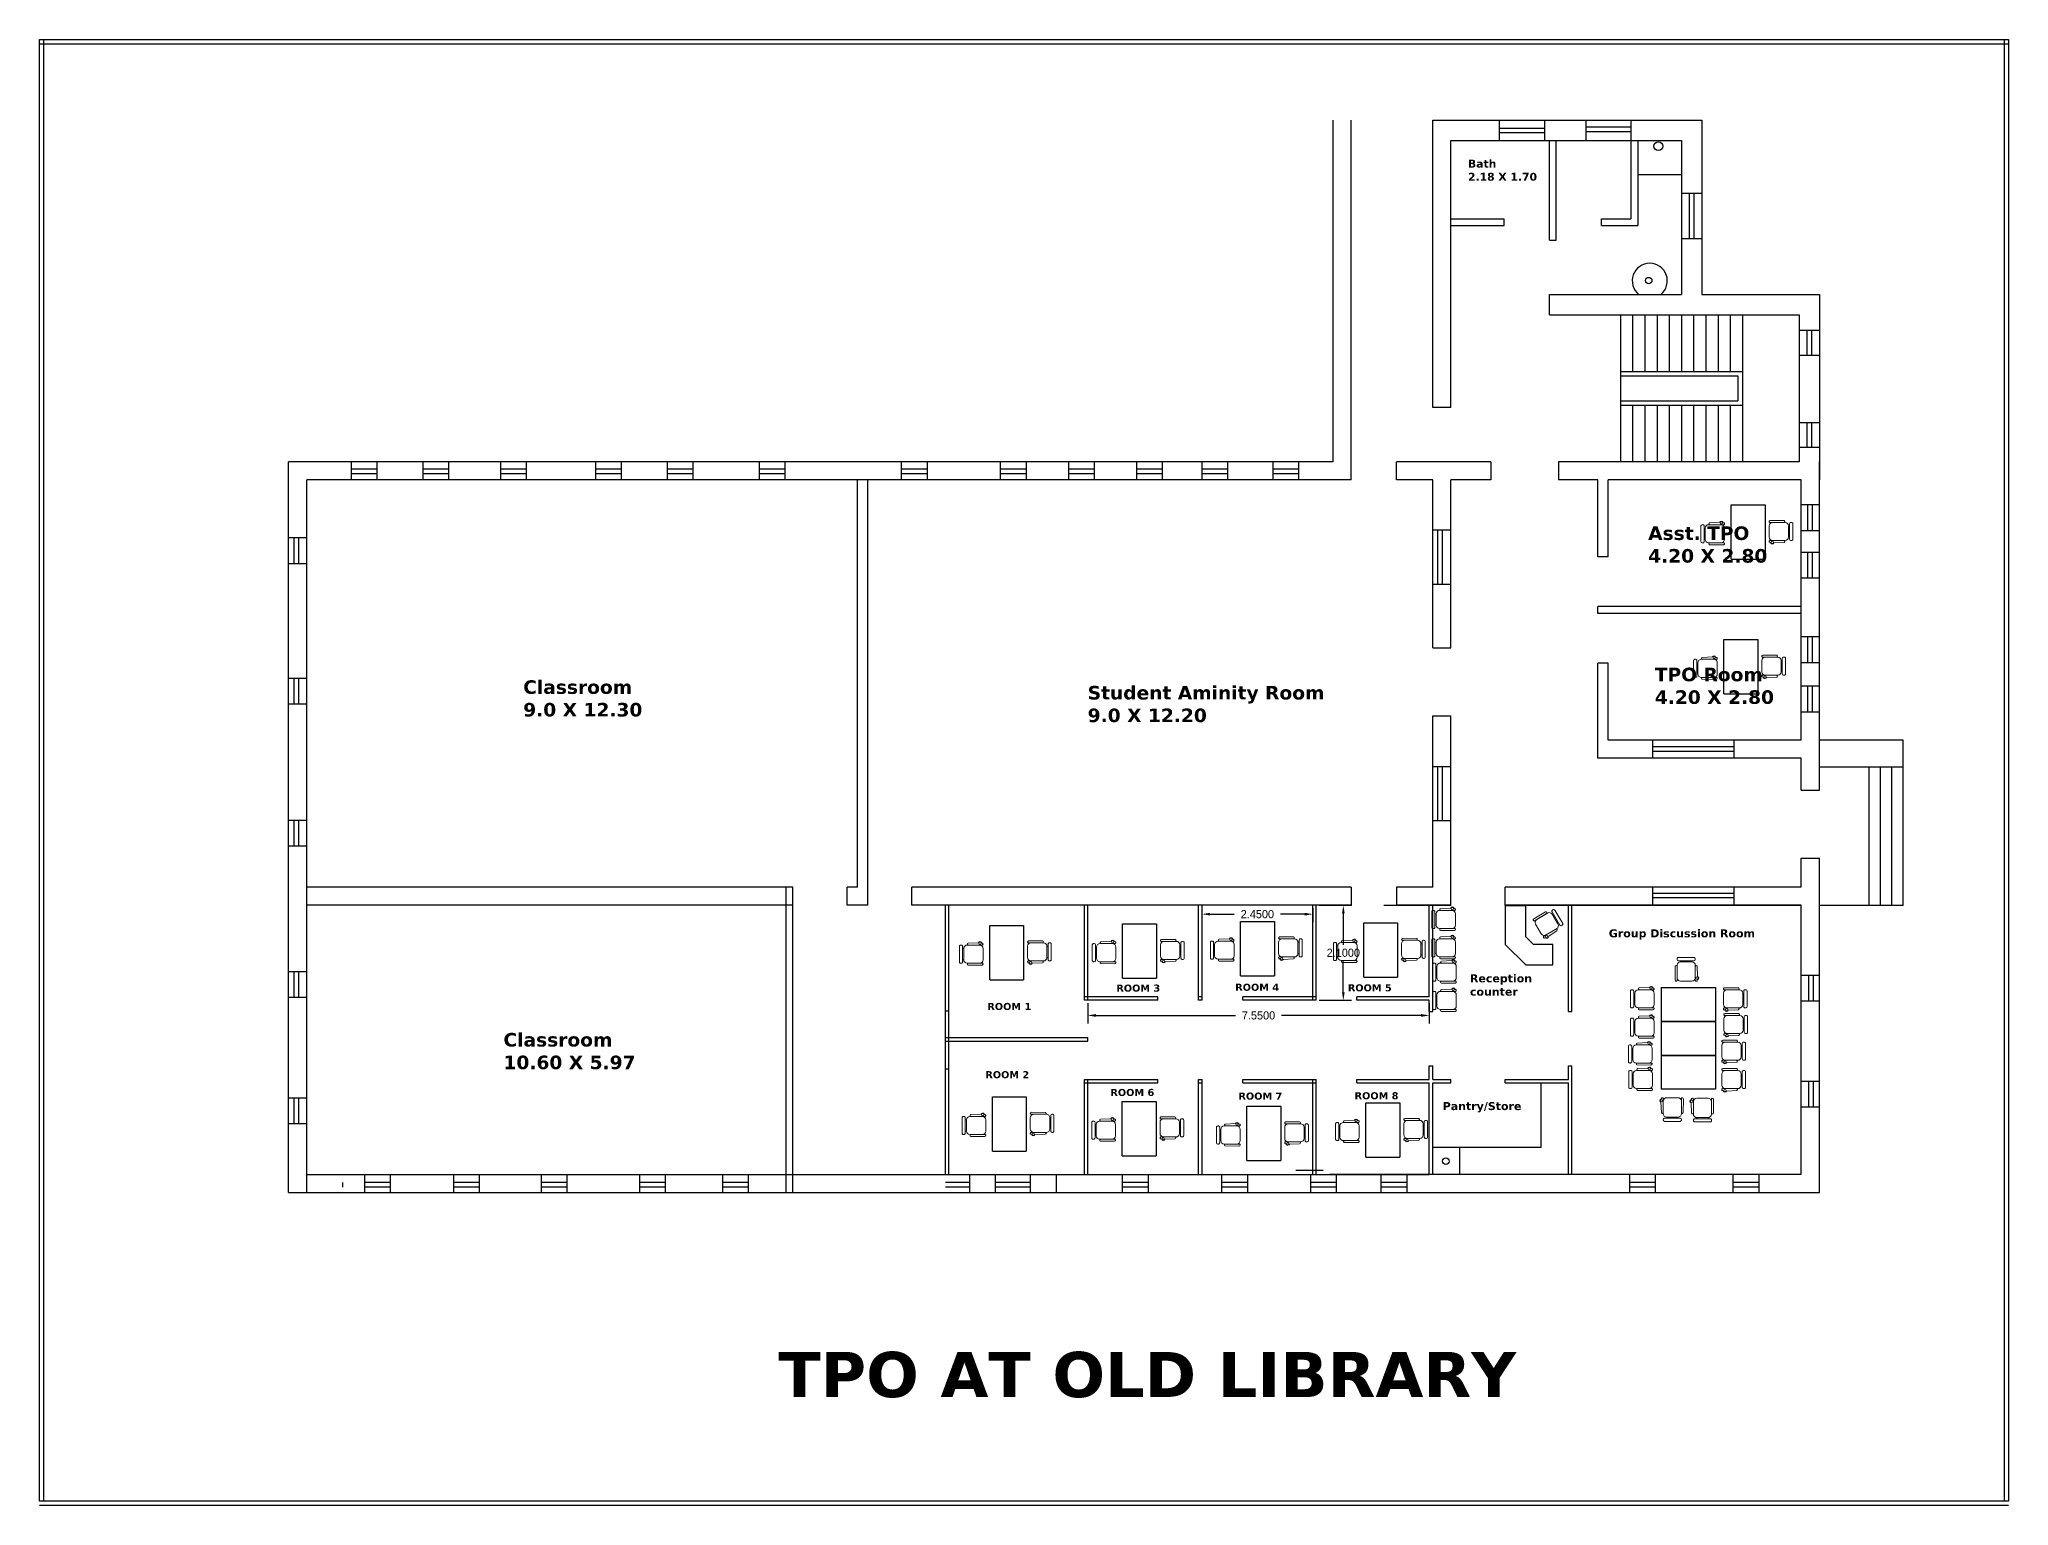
# Model space of a CAD drawing. Header units: inches. Extents: x 9 to 422, y -4 to 100.
# Drawn here: x 114.46 to 158, y 66.98 to 99.39 of the extents above; entities that cross this region are included whole.
import ezdxf

# ---------------------------------------------------------------- set-up
doc = ezdxf.new("R2010")
doc.units = ezdxf.units.IN
doc.header["$MEASUREMENT"] = 0
doc.layers.add('FUR', color=32, linetype='Continuous', lineweight=18)
doc.layers.add('FURN', color=10, linetype='Continuous', lineweight=9)
doc.dimstyles.get("Standard").update_dxf_attribs({"dimtxt": 0.18, "dimasz": 0.18, "dimexe": 0.18, "dimexo": 0.0625, "dimgap": 0.09, "dimtad": 0, "dimtih": 1, "dimtoh": 1, "dimdec": 4, "dimzin": 0, "dimdsep": 46, "dimtxsty": 'Standard', "dimcen": 0.09, "dimadec": 0, "dimazin": 0, "dimtfac": 1, "dimtdec": 4, "dimtofl": 0, "dimtmove": 0, "dimatfit": 3, "dimfxl": 1, "dimtolj": 1, "dimtzin": 0, "dimarcsym": 0})

# ---------------------------------------------------------------- blocks, each defined once
blk = doc.blocks.new('CINE CHAIR')
at = {"layer": 'FUR', "color": 48, "lineweight": 0}
for p, q in [((448043.776, 57308.306), (448043.8, 57308.306)), ((448043.776, 57308.058), (448043.8, 57308.058))]:
    blk.add_line(p, q, dxfattribs=at)
blk.add_lwpolyline([(448043.45, 57308.434), (448043.678, 57308.423, -0.388092), (448043.695, 57308.404), (448043.695, 57308.401, -0.414214), (448043.676, 57308.382), (448043.367, 57308.382, -0.414214), (448043.348, 57308.401), (448043.348, 57308.404, -0.491313), (448043.377, 57308.423), (448043.384, 57308.436)], format="xyb", dxfattribs=at)
for points in [[(448043.424, 57308.382), (448043.7, 57308.382, -0.414214), (448043.776, 57308.306), (448043.776, 57308.058, -0.414214), (448043.7, 57307.982), (448043.424, 57307.982, -0.414214), (448043.348, 57308.058), (448043.348, 57308.306, -0.414214)], [(448043.828, 57308.382), (448043.842, 57308.382, -0.414214), (448043.871, 57308.353), (448043.871, 57308.01, -0.414214), (448043.842, 57307.982), (448043.828, 57307.982, -0.414214), (448043.8, 57308.01), (448043.8, 57308.353, -0.414214)], [(448043.379, 57307.938), (448043.678, 57307.94, 0.393133), (448043.695, 57307.959), (448043.695, 57307.963, 0.414214), (448043.676, 57307.982), (448043.367, 57307.982, 0.414214), (448043.348, 57307.963), (448043.348, 57307.966, 0.435766)]]:
    blk.add_lwpolyline(points, format="xyb", close=True, dxfattribs=at)
blk.add_circle((448043.417, 57308.422), 0.0249, dxfattribs=at)
blk.add_arc((448043.417, 57308.422), 0.0356, 19.6628, 156.9494, dxfattribs=at)
blk = doc.blocks.new('*D45')
at = {"color": 0, "lineweight": -2, "transparency": 16777216}
for p, q in [((142.749, 80.251), (143.466, 80.251)), ((143.286, 80.071), (143.286, 79.381)), ((143.286, 78.331), (143.286, 79.021)), ((142.749, 78.151), (143.466, 78.151))]:
    blk.add_line(p, q, dxfattribs=at)
at = {"color": 0, "transparency": 16777216}
for points in [[(143.256, 80.071), (143.316, 80.071), (143.286, 80.251)], [(143.256, 78.331), (143.316, 78.331), (143.286, 78.151)]]:
    blk.add_solid(points, dxfattribs=at)
at = {"layer": 'Defpoints', "color": 0, "transparency": 16777216}
for p in [(142.686, 80.251), (142.686, 78.151), (143.286, 78.151)]:
    blk.add_point(p, dxfattribs=at)
at = {"color": 0, "transparency": 16777216, "insert": (143.286, 79.201), "char_height": 0.18, "attachment_point": 5}
blk.add_mtext('\\A1;2.1000', dxfattribs=at)
blk = doc.blocks.new('*D46')
at = {"color": 0, "lineweight": -2, "transparency": 16777216}
for p, q in [((140.161, 80.189), (140.161, 79.875)), ((142.611, 80.189), (142.611, 79.875)), ((140.341, 80.055), (140.876, 80.055)), ((142.431, 80.055), (141.896, 80.055))]:
    blk.add_line(p, q, dxfattribs=at)
at = {"color": 0, "transparency": 16777216}
for points in [[(140.341, 80.085), (140.341, 80.025), (140.161, 80.055)], [(142.431, 80.085), (142.431, 80.025), (142.611, 80.055)]]:
    blk.add_solid(points, dxfattribs=at)
at = {"layer": 'Defpoints', "color": 0, "transparency": 16777216}
for p in [(140.161, 80.251), (142.611, 80.251), (142.611, 80.055)]:
    blk.add_point(p, dxfattribs=at)
at = {"color": 0, "transparency": 16777216, "insert": (141.386, 80.055), "char_height": 0.18, "attachment_point": 5}
blk.add_mtext('\\A1;2.4500', dxfattribs=at)
blk = doc.blocks.new('*D47')
at = {"color": 0, "lineweight": -2, "transparency": 16777216}
for p, q in [((137.636, 78.089), (137.636, 77.637)), ((145.186, 78.089), (145.186, 77.637)), ((137.816, 77.817), (140.901, 77.817)), ((145.006, 77.817), (141.921, 77.817))]:
    blk.add_line(p, q, dxfattribs=at)
at = {"color": 0, "transparency": 16777216}
for points in [[(137.816, 77.847), (137.816, 77.787), (137.636, 77.817)], [(145.006, 77.847), (145.006, 77.787), (145.186, 77.817)]]:
    blk.add_solid(points, dxfattribs=at)
at = {"layer": 'Defpoints', "color": 0, "transparency": 16777216}
for p in [(137.636, 78.151), (145.186, 78.151), (145.186, 77.817)]:
    blk.add_point(p, dxfattribs=at)
at = {"color": 0, "transparency": 16777216, "insert": (141.411, 77.817), "char_height": 0.18, "attachment_point": 5}
blk.add_mtext('\\A1;7.5500', dxfattribs=at)

msp = doc.modelspace()

# ---------------------------------------------------------------- linework, layer by layer
for p, q in [((114.45566, 99.38751), (157.99561, 99.38751)), ((114.45566, 67.08463), (114.45566, 99.38751)), ((114.45566, 99.28751), (157.99561, 99.28751)), ((114.55566, 67.08463), (114.55566, 99.38751)), ((157.89561, 99.38751), (157.89561, 67.08463)), ((157.99561, 99.38751), (157.99561, 67.08463)), ((143.06136, 90.05142), (143.06136, 97.60142)), ((143.46136, 89.65142), (143.46136, 97.60142)), ((145.26136, 91.25142), (145.26136, 97.60142)), ((145.26136, 97.60142), (151.21136, 97.60142)), ((145.26136, 97.60142), (151.21136, 97.60142)), ((146.73258, 97.60142), (146.73258, 97.15142)), ((147.73258, 97.60142), (147.73258, 97.15142)), ((148.64582, 97.60142), (148.64582, 97.15142)), ((149.64582, 97.60142), (149.64582, 95.42142)), ((151.21136, 97.60142), (151.21136, 93.75142)), ((145.66136, 97.15142), (150.76136, 97.15142)), ((145.66136, 91.25142), (145.66136, 97.15142)), ((147.73258, 97.42078), (146.73258, 97.42078)), ((147.73258, 97.32078), (146.73258, 97.32078)), ((147.84136, 94.95142), (147.84136, 97.15142)), ((147.99136, 94.95142), (147.99136, 97.15142)), ((149.64582, 97.44452), (148.64582, 97.44452)), ((149.64582, 97.34452), (148.64582, 97.34452)), ((149.79582, 97.15142), (149.79582, 95.27142)), ((150.76136, 97.15142), (150.76136, 93.75142)), ((149.79582, 96.40142), (150.76136, 96.40142)), ((151.21136, 95.97976), (150.76136, 95.97976)), ((150.94025, 94.97976), (150.94025, 95.97976)), ((151.04025, 94.97976), (151.04025, 95.97976)), ((145.66136, 95.42142), (146.84136, 95.42142)), ((146.84136, 95.27142), (146.84136, 95.42142)), ((148.99136, 95.42142), (149.64582, 95.42142)), ((148.99136, 95.27142), (148.99136, 95.42142)), ((145.66136, 95.27142), (146.84136, 95.27142)), ((147.84136, 94.95142), (147.99136, 94.95142)), ((148.99136, 95.27142), (149.79582, 95.27142)), ((151.21136, 94.97976), (150.76136, 94.97976)), ((147.84136, 93.75142), (150.76136, 93.75142)), ((147.84136, 93.30142), (147.84136, 93.75142)), ((151.21136, 93.75142), (153.81136, 93.75142)), ((153.81136, 93.75142), (153.81136, 89.65142)), ((147.84136, 93.30142), (153.36136, 93.30142)), ((149.41136, 93.30142), (149.41136, 91.95142)), ((149.68136, 93.30142), (149.68136, 92.05142)), ((149.95136, 93.30142), (149.95136, 92.05142)), ((150.22136, 93.30142), (150.22136, 92.05142)), ((150.49136, 93.30142), (150.49136, 92.05142)), ((150.76136, 93.30142), (150.76136, 92.05142)), ((151.03136, 93.30142), (151.03136, 92.05142)), ((151.30136, 93.30142), (151.30136, 92.05142)), ((151.57136, 93.30142), (151.57136, 92.05142)), ((151.84136, 93.30142), (151.84136, 92.05142)), ((152.11136, 93.30142), (152.11136, 90.05142)), ((153.36136, 93.30142), (153.36136, 90.05142)), ((153.36136, 92.95929), (153.81136, 92.95929)), ((153.5422, 92.40929), (153.5422, 92.95929)), ((153.6422, 92.40929), (153.6422, 92.95929)), ((153.36136, 92.40929), (153.81136, 92.40929)), ((149.41136, 92.05142), (152.11136, 92.05142)), ((149.41136, 91.95142), (152.01136, 91.95142)), ((149.41136, 91.95142), (149.41136, 90.05142)), ((152.01136, 91.95142), (152.01136, 91.40142)), ((145.66136, 91.25142), (145.26136, 91.25142)), ((149.41136, 91.40142), (152.01136, 91.40142)), ((149.41136, 91.30142), (152.11136, 91.30142)), ((149.68136, 91.30142), (149.68136, 90.05142)), ((149.95136, 91.30142), (149.95136, 90.05142)), ((150.22136, 91.30142), (150.22136, 90.05142)), ((150.49136, 91.30142), (150.49136, 90.05142)), ((150.76136, 91.30142), (150.76136, 90.05142)), ((151.03136, 91.30142), (151.03136, 90.05142)), ((151.30136, 91.30142), (151.30136, 90.05142)), ((151.57136, 91.30142), (151.57136, 90.05142)), ((151.84136, 91.30142), (151.84136, 90.05142)), ((153.36136, 90.92471), (153.81136, 90.92471)), ((153.5422, 90.37471), (153.5422, 90.92471)), ((153.6422, 90.37471), (153.6422, 90.92471)), ((153.36136, 90.37471), (153.81136, 90.37471)), ((119.96636, 73.90142), (119.96636, 90.05142)), ((143.06136, 90.05142), (119.96636, 90.05142)), ((121.35732, 89.65142), (121.35732, 90.05142)), ((121.35732, 89.89362), (121.92732, 89.89362)), ((121.35732, 89.79362), (121.92732, 89.79362)), ((121.92732, 89.65142), (121.92732, 90.05142)), ((122.9417, 89.65142), (122.9417, 90.05142)), ((122.9417, 89.89362), (123.5117, 89.89362)), ((122.9417, 89.79362), (123.5117, 89.79362)), ((123.5117, 89.65142), (123.5117, 90.05142)), ((124.65542, 89.65142), (124.65542, 90.05142)), ((124.65542, 89.89362), (125.22542, 89.89362)), ((124.65542, 89.79362), (125.22542, 89.79362)), ((125.22542, 89.65142), (125.22542, 90.05142)), ((126.75715, 89.65142), (126.75715, 90.05142)), ((126.75715, 89.89362), (127.32715, 89.89362)), ((126.75715, 89.79362), (127.32715, 89.79362)), ((127.32715, 89.65142), (127.32715, 90.05142)), ((128.34153, 89.65142), (128.34153, 90.05142)), ((128.34153, 89.89362), (128.91153, 89.89362)), ((128.34153, 89.79362), (128.91153, 89.79362)), ((128.91153, 89.65142), (128.91153, 90.05142)), ((130.37859, 89.65142), (130.37859, 90.05142)), ((130.37859, 89.89362), (130.94859, 89.89362)), ((130.37859, 89.79362), (130.94859, 89.79362)), ((130.94859, 89.65142), (130.94859, 90.05142)), ((133.51994, 89.65142), (133.51994, 90.05142)), ((133.51994, 89.89362), (134.08994, 89.89362)), ((133.51994, 89.79362), (134.08994, 89.79362)), ((134.08994, 89.65142), (134.08994, 90.05142)), ((135.70959, 89.65142), (135.70959, 90.05142)), ((135.70959, 89.89362), (136.27959, 89.89362)), ((135.70959, 89.79362), (136.27959, 89.79362)), ((136.27959, 89.65142), (136.27959, 90.05142)), ((137.21556, 89.65142), (137.21556, 90.05142)), ((137.21556, 89.89362), (137.78556, 89.89362)), ((137.21556, 89.79362), (137.78556, 89.79362)), ((137.78556, 89.65142), (137.78556, 90.05142)), ((138.72153, 89.65142), (138.72153, 90.05142)), ((138.72153, 89.89362), (139.29153, 89.89362)), ((138.72153, 89.79362), (139.29153, 89.79362)), ((139.29153, 89.65142), (139.29153, 90.05142)), ((140.16341, 89.65142), (140.16341, 90.05142)), ((140.16341, 89.89362), (140.73341, 89.89362)), ((140.16341, 89.79362), (140.73341, 89.79362)), ((140.73341, 89.65142), (140.73341, 90.05142)), ((141.73346, 89.65142), (141.73346, 90.05142)), ((141.73346, 89.89362), (142.30346, 89.89362)), ((141.73346, 89.79362), (142.30346, 89.79362)), ((142.30346, 89.65142), (142.30346, 90.05142)), ((144.46136, 89.65142), (144.46136, 90.05142)), ((146.54452, 90.05142), (144.46136, 90.05142)), ((146.54452, 90.05142), (144.75201, 90.05142)), ((146.54452, 90.05142), (146.54452, 89.65142)), ((153.36136, 90.05142), (148.04452, 90.05142)), ((153.36136, 90.05142), (148.04452, 90.05142)), ((148.04452, 90.05142), (148.04452, 89.65142)), ((153.81136, 82.79532), (153.81136, 90.05142)), ((120.36636, 73.90142), (120.36636, 89.65142)), ((143.46136, 89.65142), (120.36636, 89.65142)), ((132.54636, 80.65142), (132.54636, 89.65142)), ((132.77636, 80.25142), (132.77636, 89.65142)), ((145.26136, 89.65142), (144.46136, 89.65142)), ((145.26136, 89.65142), (144.75201, 89.65142)), ((145.26136, 85.93807), (145.26136, 89.65142)), ((145.66136, 85.93807), (145.66136, 89.65142)), ((146.54452, 89.65142), (145.66136, 89.65142)), ((145.66136, 89.60142), (145.66136, 89.65142)), ((146.54452, 89.65142), (145.66136, 89.65142)), ((148.91136, 89.65142), (148.04452, 89.65142)), ((148.91136, 89.65142), (148.04452, 89.65142)), ((148.91136, 87.95142), (148.91136, 89.65142)), ((149.14136, 87.95142), (149.14136, 89.65142)), ((153.41136, 89.65142), (149.14136, 89.65142)), ((153.41136, 89.65142), (149.14136, 89.65142)), ((153.41136, 83.90142), (153.41136, 89.65142)), ((151.86217, 87.89787), (151.86217, 89.09787)), ((151.86217, 89.09787), (152.61217, 89.09787)), ((152.61217, 89.09787), (152.61217, 87.89787)), ((153.81136, 89.09959), (153.41136, 89.09959)), ((153.55168, 89.09959), (153.55168, 88.52959)), ((153.65168, 89.09959), (153.65168, 88.52959)), ((145.26136, 88.54989), (145.66136, 88.54989)), ((145.37054, 88.54989), (145.37054, 87.34989)), ((145.47054, 88.54989), (145.47054, 87.34989)), ((153.81136, 88.52959), (153.41136, 88.52959)), ((120.36636, 88.37026), (119.96636, 88.37026)), ((120.08401, 88.37026), (120.08401, 87.80026)), ((120.18401, 88.37026), (120.18401, 87.80026)), ((149.14136, 87.95142), (148.91136, 87.95142)), ((153.81136, 88.05147), (153.41136, 88.05147)), ((153.55168, 88.05147), (153.55168, 87.48147)), ((153.65168, 88.05147), (153.65168, 87.48147)), ((120.36636, 87.80026), (119.96636, 87.80026)), ((151.86217, 87.89787), (152.61217, 87.89787)), ((145.26136, 87.34989), (145.66136, 87.34989)), ((153.81136, 87.48147), (153.41136, 87.48147)), ((148.91136, 86.70142), (148.91136, 86.85142)), ((153.41136, 86.85142), (148.91136, 86.85142)), ((153.41136, 86.70142), (148.91136, 86.70142)), ((145.26136, 85.93807), (145.66136, 85.93807)), ((151.70078, 84.92269), (151.70078, 86.12269)), ((151.70078, 86.12269), (152.45078, 86.12269)), ((152.45078, 86.12269), (152.45078, 84.92269)), ((153.81136, 86.18151), (153.41136, 86.18151)), ((153.55168, 86.18151), (153.55168, 85.6024)), ((153.65168, 86.18151), (153.65168, 85.6024)), ((148.91136, 83.50142), (148.91136, 85.60142)), ((149.14136, 85.60142), (148.91136, 85.60142)), ((149.14136, 83.90142), (149.14136, 85.60142)), ((153.81136, 85.61151), (153.41136, 85.61151)), ((120.36636, 85.26502), (119.96636, 85.26502)), ((120.08401, 85.26502), (120.08401, 84.69502)), ((120.18401, 85.26502), (120.18401, 84.69502)), ((151.70078, 84.92269), (152.45078, 84.92269)), ((153.81136, 85.09108), (153.41136, 85.09108)), ((153.55168, 85.09108), (153.55168, 84.52108)), ((153.65168, 85.09108), (153.65168, 84.52108)), ((120.36636, 84.69502), (119.96636, 84.69502)), ((153.81136, 84.52108), (153.41136, 84.52108)), ((145.26136, 80.65142), (145.26136, 84.43807)), ((145.26136, 84.43807), (145.66136, 84.43807)), ((145.66136, 80.24963), (145.66136, 84.43807)), ((153.41136, 83.90142), (149.14136, 83.90142)), ((150.12283, 83.90142), (150.12283, 83.50142)), ((151.92283, 83.75378), (150.12283, 83.75378)), ((151.92283, 83.65378), (150.12283, 83.65378)), ((151.92283, 83.90142), (151.92283, 83.50142)), ((155.66136, 83.90142), (153.81136, 83.90142)), ((155.66136, 80.24963), (155.66136, 83.90142)), ((145.26136, 83.32221), (145.66136, 83.32221)), ((145.37054, 83.32221), (145.37054, 82.12221)), ((145.47054, 83.32221), (145.47054, 82.12221)), ((153.41136, 83.50142), (148.91136, 83.50142)), ((153.41136, 82.79532), (153.41136, 83.50142)), ((155.66136, 83.30142), (153.81136, 83.30142)), ((154.91136, 80.24963), (154.91136, 83.30142)), ((155.16136, 80.24963), (155.16136, 83.30142)), ((155.41136, 80.24963), (155.41136, 83.30142)), ((153.41136, 82.79532), (153.81136, 82.79532)), ((120.36636, 82.12709), (119.96636, 82.12709)), ((120.08401, 82.12709), (120.08401, 81.55709)), ((120.18401, 82.12709), (120.18401, 81.55709)), ((145.26136, 82.12221), (145.66136, 82.12221)), ((120.36636, 81.55709), (119.96636, 81.55709)), ((153.41136, 80.65142), (153.41136, 81.29532)), ((153.41136, 81.29532), (153.81136, 81.29532)), ((153.81136, 73.90142), (153.81136, 81.29532)), ((131.11636, 80.65142), (120.36636, 80.65142)), ((130.96636, 73.90142), (130.96636, 80.65142)), ((131.11636, 73.90142), (131.11636, 80.65142)), ((132.31636, 80.25142), (132.31636, 80.65142)), ((132.54636, 80.65142), (132.31636, 80.65142)), ((133.74636, 80.25142), (133.74636, 80.65142)), ((143.46136, 80.65142), (133.74636, 80.65142)), ((143.46136, 80.65142), (143.46136, 80.24963)), ((145.26136, 80.65142), (144.46136, 80.65142)), ((144.46136, 80.65142), (144.46136, 80.24963)), ((153.41136, 80.65142), (146.86136, 80.65142)), ((146.86136, 80.24963), (146.86136, 80.65142)), ((150.12283, 80.65142), (150.12283, 80.24963)), ((151.92283, 80.65142), (151.92283, 80.24963)), ((131.11636, 80.25142), (120.36636, 80.25142)), ((132.54636, 80.25142), (132.31636, 80.25142)), ((132.77636, 80.25142), (132.54636, 80.25142)), ((143.46136, 80.25142), (133.74636, 80.25142)), ((134.48636, 74.30142), (134.48636, 80.25142)), ((135.15752, 80.25119), (134.55752, 80.25119)), ((134.55752, 80.25119), (134.55752, 79.25119)), ((134.56136, 74.30142), (134.56136, 80.25142)), ((137.56136, 78.15142), (137.56136, 80.25142)), ((137.63636, 78.15142), (137.63636, 80.25142)), ((140.08636, 78.15142), (140.08636, 80.25142)), ((140.16136, 78.15142), (140.16136, 80.25142)), ((142.61136, 78.15142), (142.61136, 80.25142)), ((142.68636, 78.15142), (142.68636, 80.25142)), ((143.46136, 80.24963), (142.98314, 80.24963)), ((145.66136, 80.24963), (144.18314, 80.24963)), ((145.66136, 80.25142), (144.46136, 80.25142)), ((145.18636, 78.22642), (145.18636, 80.25142)), ((145.26136, 77.90438), (145.26136, 80.25142)), ((153.41136, 80.25142), (146.86136, 80.25142)), ((153.41136, 80.24963), (146.86136, 80.24963)), ((146.86136, 80.24963), (146.86136, 79.38323)), ((146.86136, 80.24963), (147.31136, 80.24963)), ((147.31136, 80.24963), (147.31136, 79.55905)), ((148.26136, 77.90438), (148.26136, 80.25142)), ((148.33636, 77.90438), (148.33636, 80.25142)), ((151.92283, 80.51444), (150.12283, 80.51444)), ((151.92283, 80.41444), (150.12283, 80.41444)), ((153.41136, 74.30115), (153.41136, 80.25142)), ((155.66136, 80.24963), (153.81136, 80.24963)), ((135.46668, 78.60759), (135.46668, 79.80759)), ((135.46668, 79.80759), (136.21668, 79.80759)), ((136.21668, 79.80759), (136.21668, 78.60759)), ((138.4045, 78.64018), (138.4045, 79.84018)), ((138.4045, 79.84018), (139.1545, 79.84018)), ((139.1545, 79.84018), (139.1545, 78.64018)), ((141.01605, 78.6952), (141.01605, 79.8952)), ((141.01605, 79.8952), (141.76605, 79.8952)), ((141.76605, 79.8952), (141.76605, 78.6952)), ((143.73649, 78.66427), (143.73649, 79.86427)), ((143.73649, 79.86427), (144.48649, 79.86427)), ((144.48649, 79.86427), (144.48649, 78.66427)), ((146.86136, 79.38323), (147.31824, 78.9321)), ((147.31136, 79.55905), (147.49056, 79.3821)), ((147.91824, 79.3821), (147.49056, 79.3821)), ((147.91824, 78.9321), (147.91824, 79.3821)), ((147.31824, 78.9321), (147.91824, 78.9321)), ((120.36636, 78.78132), (119.96636, 78.78132)), ((120.08401, 78.78132), (120.08401, 78.21132)), ((120.18401, 78.78132), (120.18401, 78.21132)), ((135.46668, 78.60759), (136.21668, 78.60759)), ((138.4045, 78.64018), (139.1545, 78.64018)), ((141.01605, 78.6952), (141.76605, 78.6952)), ((143.73649, 78.66427), (144.48649, 78.66427)), ((150.31214, 78.43446), (151.51214, 78.43446)), ((150.31214, 78.43446), (150.31214, 77.68446)), ((151.51214, 78.43446), (151.51214, 77.68446)), ((153.81136, 78.70338), (153.41136, 78.70338)), ((153.57974, 78.13338), (153.57974, 78.70338)), ((153.67974, 78.13338), (153.67974, 78.70338)), ((120.36636, 78.21132), (119.96636, 78.21132)), ((139.18636, 78.22642), (137.56136, 78.22642)), ((139.18636, 78.15142), (137.56136, 78.15142)), ((139.18636, 78.15142), (139.18636, 78.22642)), ((140.16136, 78.22642), (140.08636, 78.22642)), ((140.16136, 78.15142), (140.08636, 78.15142)), ((141.06136, 78.15142), (141.06136, 78.22642)), ((142.68636, 78.22642), (141.06136, 78.22642)), ((142.68636, 78.15142), (141.06136, 78.15142)), ((145.18636, 78.22642), (143.58636, 78.22642)), ((143.58636, 78.15142), (143.58636, 78.22642)), ((145.18636, 78.15142), (143.58636, 78.15142)), ((145.18636, 77.90438), (145.18636, 78.15142)), ((153.81136, 78.13338), (153.41136, 78.13338)), ((134.56136, 77.91392), (134.48636, 77.91392)), ((145.18636, 77.90438), (145.26136, 77.90438)), ((148.26136, 77.90438), (148.33636, 77.90438)), ((151.51214, 77.68446), (150.31214, 77.68446)), ((150.31214, 77.68446), (151.51214, 77.68446)), ((150.31214, 77.68446), (150.31214, 76.93446)), ((151.51214, 77.68446), (151.51214, 76.93446)), ((134.48636, 77.32642), (137.63636, 77.32642)), ((134.48636, 77.25142), (137.63636, 77.25142)), ((137.63636, 77.25142), (137.63636, 77.32642)), ((134.48636, 76.63892), (134.56136, 76.63892)), ((145.18636, 76.70438), (145.26136, 76.70438)), ((145.18636, 76.40142), (145.18636, 76.70438)), ((145.26136, 76.40142), (145.26136, 76.70438)), ((148.26136, 76.70438), (148.33636, 76.70438)), ((148.26136, 76.40142), (148.26136, 76.70438)), ((148.33636, 74.30115), (148.33636, 76.70438)), ((151.51214, 76.93446), (150.31214, 76.93446)), ((150.31214, 76.93446), (151.51214, 76.93446)), ((150.31214, 76.93446), (150.31214, 76.18446)), ((151.51214, 76.93446), (151.51214, 76.18446)), ((137.56136, 74.30142), (137.56136, 76.40142)), ((137.56136, 76.40142), (139.18636, 76.40142)), ((137.56136, 76.32642), (139.18636, 76.32642)), ((137.63636, 74.30142), (137.63636, 76.40142)), ((139.18636, 76.32642), (139.18636, 76.40142)), ((140.08636, 74.30142), (140.08636, 76.40142)), ((140.08636, 76.40142), (140.16136, 76.40142)), ((140.08636, 76.32642), (140.16136, 76.32642)), ((140.16136, 74.30142), (140.16136, 76.40142)), ((141.06136, 76.32642), (141.06136, 76.40142)), ((141.06136, 76.40142), (142.68636, 76.40142)), ((141.06136, 76.32642), (142.68636, 76.32642)), ((142.61136, 74.30142), (142.61136, 76.40142)), ((142.68636, 74.30142), (142.68636, 76.40142)), ((143.58636, 76.32642), (143.58636, 76.40142)), ((143.58636, 76.40142), (145.18636, 76.40142)), ((143.58636, 76.32642), (145.18636, 76.32642)), ((145.18636, 74.30142), (145.18636, 76.32642)), ((145.26136, 76.40142), (145.66136, 76.40142)), ((145.26136, 74.30115), (145.26136, 76.32642)), ((145.26136, 76.32642), (145.66136, 76.32642)), ((145.66136, 76.32642), (145.66136, 76.40142)), ((146.86136, 76.32642), (146.86136, 76.40142)), ((146.86136, 76.40142), (148.26136, 76.40142)), ((146.86136, 76.32642), (148.26136, 76.32642)), ((147.66136, 74.90115), (147.66136, 76.32642)), ((148.26136, 74.30115), (148.26136, 76.32642)), ((153.81136, 76.35881), (153.41136, 76.35881)), ((153.57974, 75.78881), (153.57974, 76.35881)), ((153.67974, 75.78881), (153.67974, 76.35881)), ((120.36636, 75.98834), (119.96636, 75.98834)), ((120.08401, 75.98834), (120.08401, 75.41834)), ((120.18401, 75.98834), (120.18401, 75.41834)), ((135.52713, 74.81924), (135.52713, 76.01924)), ((135.52713, 76.01924), (136.27713, 76.01924)), ((136.27713, 76.01924), (136.27713, 74.81924)), ((138.39508, 74.71746), (138.39508, 75.91746)), ((138.39508, 75.91746), (139.14508, 75.91746)), ((139.14508, 75.91746), (139.14508, 74.71746)), ((141.15207, 74.60927), (141.15207, 75.80927)), ((141.15207, 75.80927), (141.90207, 75.80927)), ((141.90207, 75.80927), (141.90207, 74.60927)), ((143.7849, 74.68519), (143.7849, 75.88519)), ((143.7849, 75.88519), (144.5349, 75.88519)), ((144.5349, 75.88519), (144.5349, 74.68519)), ((151.51214, 76.18446), (150.31214, 76.18446)), ((153.81136, 75.78881), (153.41136, 75.78881)), ((120.36636, 75.41834), (119.96636, 75.41834)), ((134.56253, 74.42709), (134.56253, 75.62709)), ((134.56257, 75.04108), (134.56257, 75.64108)), ((147.66136, 74.90115), (145.26136, 74.90115)), ((145.86136, 74.30115), (145.86136, 74.90115)), ((135.52713, 74.81924), (136.27713, 74.81924)), ((138.39508, 74.71746), (139.14508, 74.71746)), ((141.15207, 74.60927), (141.90207, 74.60927)), ((143.7849, 74.68519), (144.5349, 74.68519)), ((120.36636, 74.30142), (135.58782, 74.30142)), ((121.15829, 74.12337), (121.15829, 74.02337)), ((121.64406, 74.30142), (121.64406, 73.90142)), ((122.21406, 74.12337), (121.64406, 74.12337)), ((122.21406, 74.02337), (121.64406, 74.02337)), ((122.21406, 74.30142), (122.21406, 73.90142)), ((123.60883, 74.30142), (123.60883, 73.90142)), ((124.17883, 74.12337), (123.60883, 74.12337)), ((124.17883, 74.02337), (123.60883, 74.02337)), ((124.17883, 74.30142), (124.17883, 73.90142)), ((125.54705, 74.30142), (125.54705, 73.90142)), ((126.11705, 74.12337), (125.54705, 74.12337)), ((126.11705, 74.02337), (125.54705, 74.02337)), ((126.11705, 74.30142), (126.11705, 73.90142)), ((127.72422, 74.30142), (127.72422, 73.90142)), ((128.29422, 74.12337), (127.72422, 74.12337)), ((128.29422, 74.02337), (127.72422, 74.02337)), ((128.29422, 74.30142), (128.29422, 73.90142)), ((129.55623, 74.30142), (129.55623, 73.90142)), ((130.12623, 74.12337), (129.55623, 74.12337)), ((130.12623, 74.02337), (129.55623, 74.02337)), ((130.12623, 74.30142), (130.12623, 73.90142)), ((135.01782, 74.12337), (134.48636, 74.12337)), ((135.01782, 74.02337), (134.48636, 74.02337)), ((135.01782, 74.30142), (135.01782, 73.90142)), ((135.58782, 74.30142), (145.18636, 74.30142)), ((135.58782, 74.30142), (135.58782, 73.90142)), ((136.36508, 74.12337), (135.58782, 74.12337)), ((136.36508, 74.02337), (135.58782, 74.02337)), ((136.36508, 74.30142), (136.36508, 73.90142)), ((136.93508, 74.30142), (136.93508, 73.90142)), ((138.39777, 74.30142), (138.39777, 73.90142)), ((138.96777, 74.12337), (138.39777, 74.12337)), ((138.96777, 74.02337), (138.39777, 74.02337)), ((138.96777, 74.30142), (138.96777, 73.90142)), ((140.59592, 74.30142), (140.59592, 73.90142)), ((141.16592, 74.12337), (140.59592, 74.12337)), ((141.16592, 74.02337), (140.59592, 74.02337)), ((141.16592, 74.30142), (141.16592, 73.90142)), ((142.8377, 74.39066), (142.2377, 74.39066)), ((142.55771, 74.30142), (142.55771, 73.90142)), ((143.12771, 74.12337), (142.55771, 74.12337)), ((143.12771, 74.02337), (142.55771, 74.02337)), ((144.1845, 74.30115), (142.9845, 74.30115)), ((143.12771, 74.30142), (143.12771, 73.90142)), ((144.11769, 74.30142), (144.11769, 73.90142)), ((144.68769, 74.12337), (144.11769, 74.12337)), ((144.68769, 74.02337), (144.11769, 74.02337)), ((153.41136, 74.30115), (144.1845, 74.30115)), ((144.68769, 74.30142), (144.68769, 73.90142)), ((149.61409, 74.30115), (149.61409, 73.90142)), ((150.18409, 74.12337), (149.61409, 74.12337)), ((150.18409, 74.02337), (149.61409, 74.02337)), ((150.18409, 74.30115), (150.18409, 73.90142)), ((151.89986, 74.30115), (151.89986, 73.90142)), ((152.46986, 74.12337), (151.89986, 74.12337)), ((152.46986, 74.02337), (151.89986, 74.02337)), ((152.46986, 74.30115), (152.46986, 73.90142)), ((119.96636, 73.90142), (153.81136, 73.90142)), ((157.99561, 67.08463), (114.45566, 67.08463)), ((157.99561, 66.98463), (114.45566, 66.98463))]:
    msp.add_line(p, q)
for centre, radius in [((150.25064, 97.02719), 0.09653), ((150.03865, 94.05826), 0.07038), ((145.55371, 74.59492), 0.07384)]:
    msp.add_circle(centre, radius)
msp.add_arc((150.06213, 94.0524), 0.3871, 308.964759, 231.035241)

# ---------------------------------------------------------------- block references
at = {"layer": 'FURN', "xscale": -1}
for p, rotation in [((448195.92001, -57213.02072), 0.0008565926000514423), ((-447891.50405, 57389.99518), 180.0008565926001), ((-447891.66545, 57387.02), 180.0008565926001), ((448195.75862, -57215.9959), 0.0008565926000514423), ((448189.96948, -57221.54476), 0.0008565926000514423), ((-414165.33896, -179842.08442), 210.7626343977344), ((448179.52451, -57222.31099), 0.0008565926000514423), ((-447907.89955, 57380.7049), 180.0008565926001), ((448182.46234, -57222.2784), 0.0008565926000514423), ((-447904.96172, 57380.73749), 180.0008565926001), ((448185.07389, -57222.22338), 0.0008565926000514423), ((-447902.35017, 57380.79251), 180.0008565926001), ((448187.79433, -57222.25431), 0.0008565926000514423), ((-447899.62973, 57380.76158), 180.0008565926001), ((448189.96948, -57222.1717), 0.0008565926000514423), ((448189.98888, -57222.70798), 0.0008565926000514423), ((-57150.61587, -447965.63106), 270.0008565926001), ((448189.98888, -57223.33492), 0.0008565926000514423), ((448194.36219, -57223.2994), 0.0008565926000514423), ((-447892.51468, 57379.66607), 180.0008565926001), ((448194.36219, -57223.92634), 0.0008565926000514423), ((-447892.50584, 57379.10094), 180.0008565926001), ((448194.31801, -57224.51796), 0.0008565926000514423), ((-447892.55003, 57378.50932), 180.0008565926001), ((448194.32684, -57225.08309), 0.0008565926000514423), ((-447892.55003, 57377.88238), 180.0008565926001), ((57452.04382, 448120.20438), 90.00085659260004), ((57452.70893, 448120.1919), 90.00085659260004), ((448179.58496, -57226.09934), 0.0008565926000514423), ((-447907.8391, 57376.91656), 180.0008565926001), ((448182.45292, -57226.20112), 0.0008565926000514423), ((-447904.97114, 57376.81477), 180.0008565926001), ((448185.20991, -57226.30932), 0.0008565926000514423), ((-447902.21415, 57376.70658), 180.0008565926001), ((448187.84274, -57226.23339), 0.0008565926000514423), ((-447899.58132, 57376.78251), 180.0008565926001)]:
    msp.add_blockref('CINE CHAIR', p, dxfattribs=dict(at, rotation=rotation))

# ---------------------------------------------------------------- texts
at = {"attachment_point": 1}
for s, insert, char_height, width in [('{\\fVerdana|b1|i0|c0|p34;Bath\\P2.18 X 1.70}', (146.0427, 96.72853), 0.1738292, 8.78742), ('{\\fVerdana|b1|i0|c0|p34;Asst. TPO\\P4.20 X 2.80}', (150.02615, 88.62476), 0.3, 15.1656101), ('{\\fVerdana|b1|i0|c0|p34;TPO Room\\P4.20 X 2.80}', (150.17375, 85.5024), 0.3, 15.1656101), ('{\\fVerdana|b1|i0|c0|p34;Classroom\\P9.0 X 12.30}', (125.15334, 85.22408), 0.3, 15.1656101), ('{\\fVerdana|b1|i0|c0|p34;Student Aminity Room\\P9.0 X 12.20}', (137.63352, 85.09937), 0.3, 15.1656101), ('{\\fVerdana|b1|i0|c0|p34;Group Discussion Room}', (149.15555, 79.72), 0.1769591, 8.9456421), ('{\\fVerdana|b1|i0|c0|p34;ROOM 3}', (138.26641, 78.49903), 0.156805, 7.92681), ('{\\fVerdana|b1|i0|c0|p34;ROOM 4}', (140.89533, 78.51791), 0.156805, 7.92681), ('{\\fVerdana|b1|i0|c0|p34;ROOM 5}', (143.3851, 78.50582), 0.156805, 7.92681), ('{\\fVerdana|b1|i0|c0|p34;Reception \\Pcounter}', (146.08612, 78.72574), 0.1769591, 8.9456421), ('{\\fVerdana|b1|i0|c0|p34;ROOM 1}', (135.41502, 78.09384), 0.156805, 7.92681), ('{\\fVerdana|b1|i0|c0|p34;Classroom\\P10.60 X 5.97}', (124.71654, 77.42962), 0.3, 15.1656101), ('{\\fVerdana|b1|i0|c0|p34;ROOM 2}', (135.37042, 76.58659), 0.156805, 7.92681), ('{\\fVerdana|b1|i0|c0|p34;ROOM 6}', (138.13536, 76.1938), 0.156805, 7.92681), ('{\\fVerdana|b1|i0|c0|p34;ROOM 7}', (140.96641, 76.11336), 0.156805, 7.92681), ('{\\fVerdana|b1|i0|c0|p34;ROOM 8}', (143.535, 76.12074), 0.156805, 7.92681), ('{\\fVerdana|b1|i0|c0|p34;Pantry/Store}', (145.48371, 75.90238), 0.1769591, 8.9456421), ('{\\fVerdana|b1|i0|c0|p34;TPO AT OLD LIBRARY}', (130.7934, 70.38175), 1, 26.2659818)]:
    msp.add_mtext(s, dxfattribs=dict(at, insert=insert, char_height=char_height, width=width))

# ---------------------------------------------------------------- dimensions: what is measured, and where the dimension line sits
for base, p1, p2, picture, middle in [((142.61136, 80.05507), (140.16136, 80.25142), (142.61136, 80.25142), '*D46', (141.38636, 80.05507)), ((145.18636, 77.81663), (137.63636, 78.15142), (145.18636, 78.15142), '*D47', (141.41136, 77.81663))]:
    dim = msp.add_linear_dim(base=base, p1=p1, p2=p2, dimstyle='Standard')
    dim.commit()
    dim.dimension.update_dxf_attribs({"geometry": picture, "text_midpoint": middle})
dim = msp.add_linear_dim(base=(143.28645, 78.15142), p1=(142.68636, 80.25142), p2=(142.68636, 78.15142), angle=90, dimstyle='Standard')
dim.commit()
dim.dimension.update_dxf_attribs({"geometry": '*D45', "text_midpoint": (143.28645, 79.20142)})

doc.saveas('drawing.dxf')
